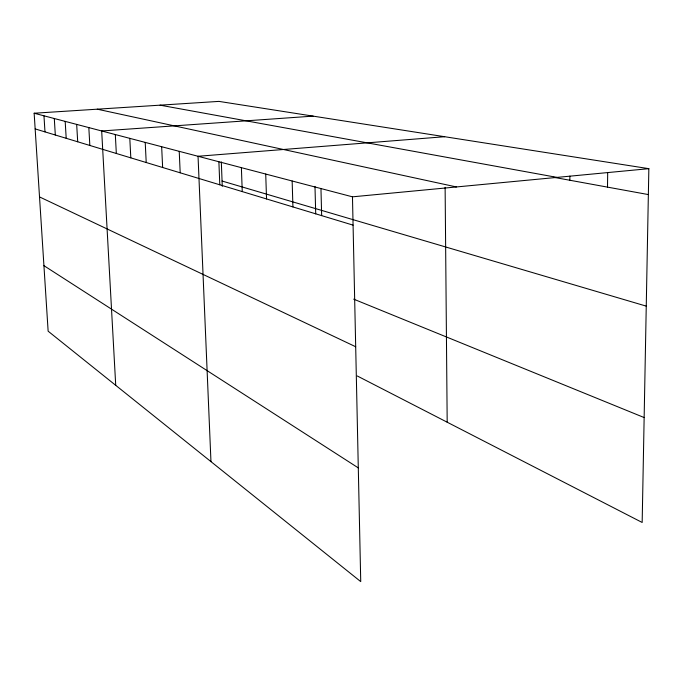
<?xml version="1.0" encoding="UTF-8"?>
<svg xmlns="http://www.w3.org/2000/svg" width="683" height="683" viewBox="0 0 683 683"><rect width="100%" height="100%" fill="white"/><g stroke="black" fill="none" stroke-linecap="round" stroke-linejoin="round"><path stroke-width="1.02" d="M569.853 180.252L569.887 176.094M607.503 187.125L607.691 172.611M34.15 113.233L352.471 196.832L360.735 581.609L48.134 331.187L34.15 113.233L218.944 101.391L648.85 168.667L642.165 522.469L357.26 375.966M352.471 196.832L648.85 168.667M444.667 136.711L198.044 156.27L210.962 461.631M313.121 116.127L101.682 130.965L115.726 385.332M160.053 105.165L557.004 177.392M553.478 177.264L648.363 194.578M97.259 109.186L456.423 186.954M222.06 181.029L646.255 306.129M35.157 128.908L353.085 225.142M353.683 299.154L644.146 417.552M39.52 196.909L355.689 346.751M43.934 265.67L358.293 467.889M43.968 115.811L44.976 131.879M54.299 118.518L55.314 135.012M65.184 121.378L66.2 138.308M76.675 124.4L77.7 141.782M88.824 127.593L89.84 145.462M115.316 134.551L116.332 153.479M129.804 138.35L130.812 157.858M145.223 142.397L146.213 162.528M161.658 146.717L162.639 167.497M179.228 151.327L180.192 172.808M221.318 161.931L222.274 186.314M218.884 161.751L219.798 184.794M241.381 167.651L242.252 191.59M265.721 174.045L266.549 198.949M292.153 180.986L292.922 206.932M320.959 188.559L321.659 215.632M314.983 186.382L315.717 213.873M445.12 187.279L447.186 422.214"/></g></svg>
